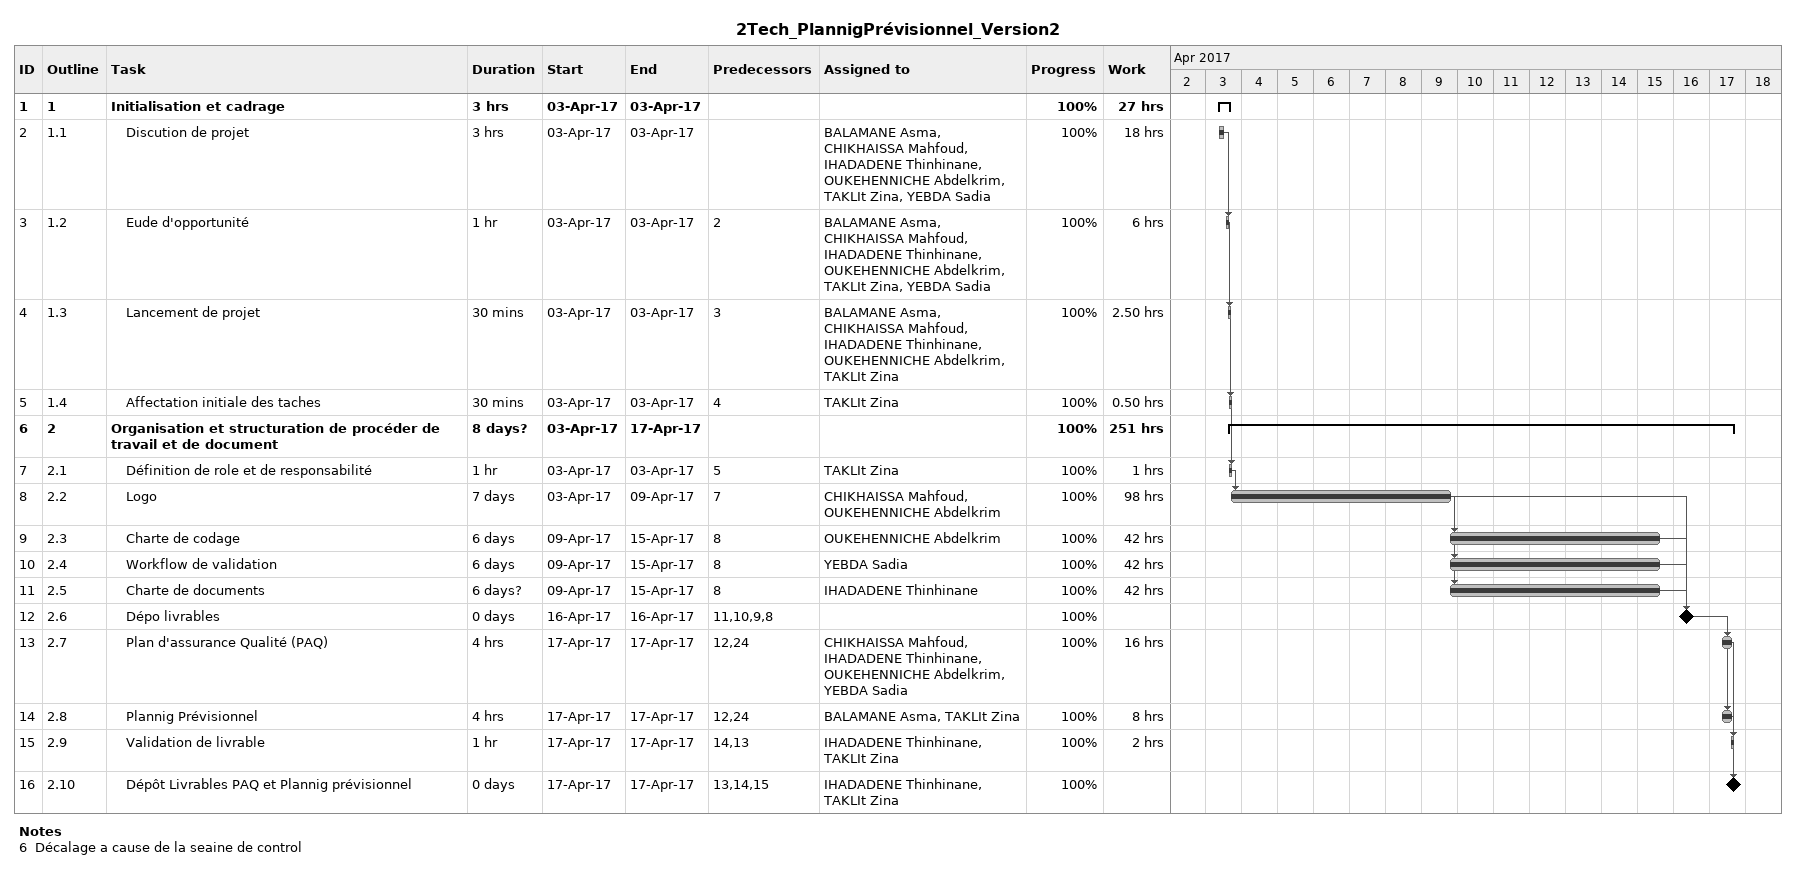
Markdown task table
2Tech_PlannigPrévisionnel_Version2

| ID | WBS | Task | Duration | Start | Finish | Predecessors | Resources | % complete | Work (h) |
|---|---|---|---|---|---|---|---|---|---|
| 1 | 1 | **Initialisation et cadrage** | 3h | 2017-04-03 | 2017-04-03 |  |  | 100 | 27 |
| 2 | 1.1 | Discution de projet | 3h | 2017-04-03 | 2017-04-03 |  | BALAMANE Asma, CHIKHAISSA Mahfoud, IHADADENE Thinhinane, OUKEHENNICHE Abdelkrim, TAKLIt Zina, YEBDA Sadia | 100 | 18 |
| 3 | 1.2 | Eude d'opportunité | 1h | 2017-04-03 | 2017-04-03 | 2 | BALAMANE Asma, CHIKHAISSA Mahfoud, IHADADENE Thinhinane, OUKEHENNICHE Abdelkrim, TAKLIt Zina, YEBDA Sadia | 100 | 6 |
| 4 | 1.3 | Lancement de projet | 30min | 2017-04-03 | 2017-04-03 | 3 | BALAMANE Asma, CHIKHAISSA Mahfoud, IHADADENE Thinhinane, OUKEHENNICHE Abdelkrim, TAKLIt Zina | 100 | 2.50 |
| 5 | 1.4 | Affectation initiale des taches | 30min | 2017-04-03 | 2017-04-03 | 4 | TAKLIt Zina | 100 | 0.50 |
| 6 | 2 | **Organisation et structuration de procéder de travail et de document** | 8d? | 2017-04-03 | 2017-04-17 |  |  | 100 | 251 |
| 7 | 2.1 | Définition de role et de responsabilité | 1h | 2017-04-03 | 2017-04-03 | 5 | TAKLIt Zina | 100 | 1 |
| 8 | 2.2 | Logo | 7d | 2017-04-03 | 2017-04-09 | 7 | CHIKHAISSA Mahfoud, OUKEHENNICHE Abdelkrim | 100 | 98 |
| 9 | 2.3 | Charte de codage | 6d | 2017-04-09 | 2017-04-15 | 8 | OUKEHENNICHE Abdelkrim | 100 | 42 |
| 10 | 2.4 | Workflow de validation | 6d | 2017-04-09 | 2017-04-15 | 8 | YEBDA Sadia | 100 | 42 |
| 11 | 2.5 | Charte de documents | 6d? | 2017-04-09 | 2017-04-15 | 8 | IHADADENE Thinhinane | 100 | 42 |
| 12 | 2.6 | Dépo livrables | 0d | 2017-04-16 | 2017-04-16 | 11, 10, 9, 8 |  | 100 |  |
| 13 | 2.7 | Plan d'assurance Qualité (PAQ) | 4h | 2017-04-17 | 2017-04-17 | 12, 24 | CHIKHAISSA Mahfoud, IHADADENE Thinhinane, OUKEHENNICHE Abdelkrim, YEBDA Sadia | 100 | 16 |
| 14 | 2.8 | Plannig Prévisionnel | 4h | 2017-04-17 | 2017-04-17 | 12, 24 | BALAMANE Asma, TAKLIt Zina | 100 | 8 |
| 15 | 2.9 | Validation de livrable | 1h | 2017-04-17 | 2017-04-17 | 14, 13 | IHADADENE Thinhinane, TAKLIt Zina | 100 | 2 |
| 16 | 2.10 | Dépôt Livrables PAQ et Plannig prévisionnel | 0d | 2017-04-17 | 2017-04-17 | 13, 14, 15 | IHADADENE Thinhinane, TAKLIt Zina | 100 |  |

Notes
- 6: Décalage a cause de la seaine de control
